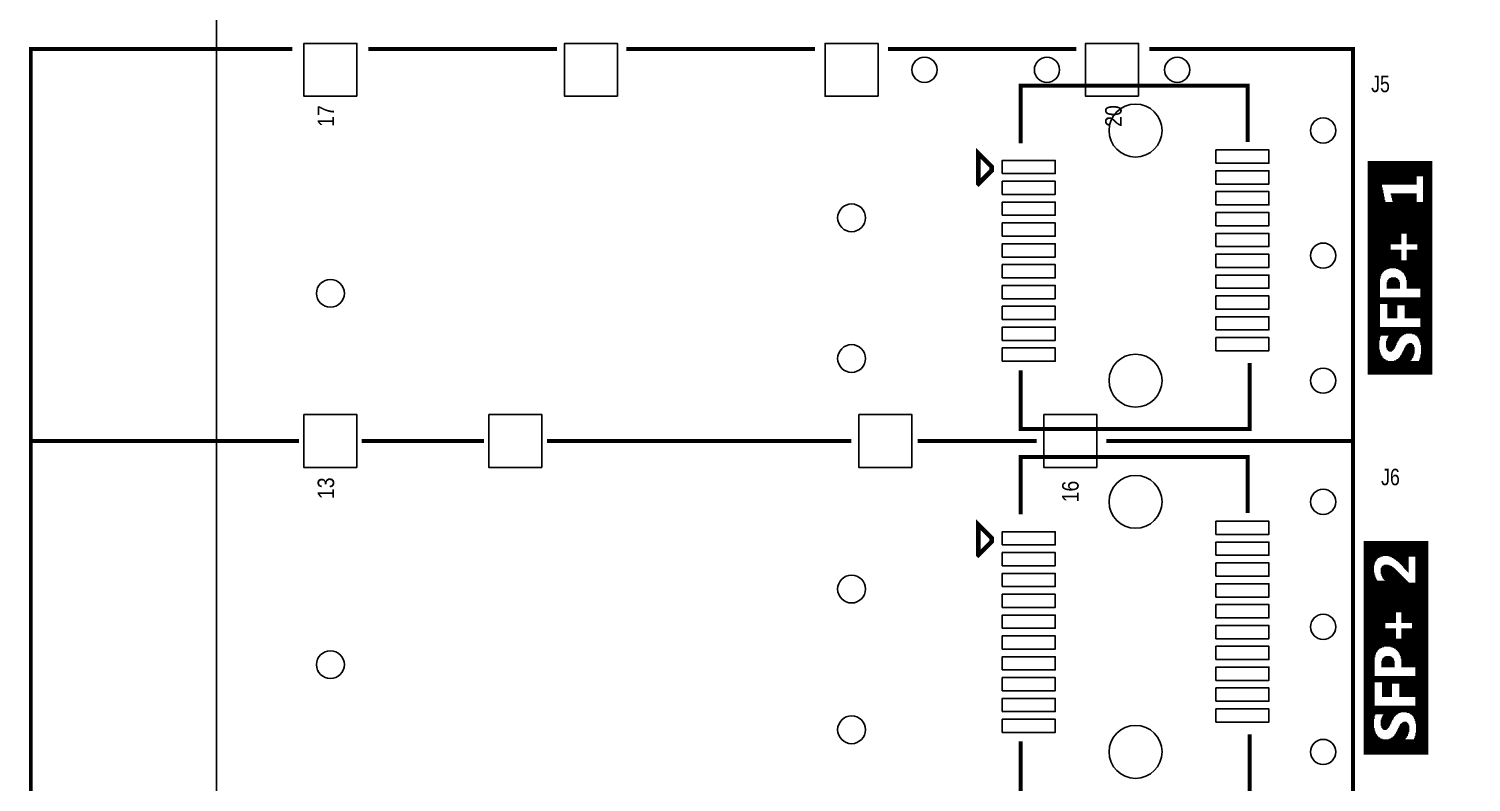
# Model space of a CAD drawing. Extents: x -7 to 215, y -4 to 107.
# Drawn here: x -7.2 to 48.2, y 50.9 to 79.8 of the extents above; entities that cross this region are included whole.
import ezdxf

# ---------------------------------------------------------------- set-up
doc = ezdxf.new("R2010")
doc.units = 0
for name, color, linetype in [('BG_OUTLINE', 3, 'CONTINUOUS'), ('MA_PEN3', 5, 'CONTINUOUS'), ('PG_SILKSCREEN_TOP', 6, 'CONTINUOUS'), ('PIN_TOP', 7, 'CONTINUOUS'), ('RD_SILKSCREEN_TOP', 8, 'CONTINUOUS')]:
    doc.layers.add(name, color=color, linetype=linetype)

msp = doc.modelspace()

# ---------------------------------------------------------------- linework, layer by layer
at = {"layer": 'BG_OUTLINE'}
msp.add_lwpolyline([(143.775938, 106.654092), (0, 106.654092), (0, 84.5312), (0, 82.086196), (0, 17.586198), (0, 0), (15.002764, 0), (15.002764, 8.255), (33.341564, 8.255), (33.341564, 0), (41.342564, 0), (41.342564, 6.4262, -1), (45.000164, 6.4262), (45.000164, -3.9878), (45.508164, -4.4958), (55.680864, -4.4958)], format="xyb", dxfattribs=at)
for points in [[(27.65552, 78.270608, 1), (26.69032, 78.270608, 1)], [(32.355536, 78.270608, 1), (31.390336, 78.270608, 1)], [(37.355526, 78.270608, 1), (36.390326, 78.270608, 1)], [(42.955464, 75.940666, 1), (41.990264, 75.940666, 1)], [(24.906224, 72.59066, 1), (23.839424, 72.59066, 1)], [(42.955464, 71.140574, 1), (41.990264, 71.140574, 1)], [(4.906264, 69.690742, 1), (3.839464, 69.690742, 1)], [(24.906224, 67.19062, 1), (23.839424, 67.19062, 1)], [(42.955464, 66.340736, 1), (41.990264, 66.340736, 1)], [(42.955464, 61.690758, 1), (41.990264, 61.690758, 1)], [(24.906224, 58.340752, 1), (23.839424, 58.340752, 1)], [(42.955464, 56.890666, 1), (41.990264, 56.890666, 1)], [(4.906264, 55.440834, 1), (3.839464, 55.440834, 1)], [(24.906224, 52.940712, 1), (23.839424, 52.940712, 1)], [(42.955464, 52.090828, 1), (41.990264, 52.090828, 1)]]:
    msp.add_lwpolyline(points, format="xyb", close=True, dxfattribs=at)
at = {"layer": 'MA_PEN3', "const_width": 0.0254}
for points in [[(44.18965, 66.567812), (44.18965, 74.772012)], [(44.21505, 66.567812), (44.21505, 74.772012)], [(44.24045, 66.567812), (44.24045, 74.772012)], [(44.26585, 66.567812), (44.26585, 74.772012)], [(44.29125, 66.567812), (44.29125, 74.772012)], [(44.31665, 66.567812), (44.31665, 74.772012)], [(44.34205, 66.567812), (44.34205, 74.772012)], [(44.36745, 66.567812), (44.36745, 74.772012)], [(44.39285, 66.567812), (44.39285, 74.772012)], [(44.41825, 66.567812), (44.41825, 74.772012)], [(44.44365, 66.567812), (44.44365, 74.772012)], [(44.46905, 66.567812), (44.46905, 74.772012)], [(44.49445, 66.567812), (44.49445, 74.772012)], [(44.51985, 66.567812), (44.51985, 74.772012)], [(44.54525, 66.567812), (44.54525, 74.772012)], [(44.57065, 66.567812), (44.57065, 74.772012)], [(44.59605, 66.567812), (44.59605, 74.772012)], [(44.62145, 66.567812), (44.62145, 74.772012)], [(44.64685, 67.888612), (44.64685, 74.772012)], [(44.67225, 70.250812), (44.67225, 74.772012)], [(44.69765, 70.352412), (44.69765, 74.772012)], [(44.72305, 70.428612), (44.72305, 74.772012)], [(44.74845, 73.857612), (44.74845, 74.772012)], [(44.77385, 73.857612), (44.77385, 74.772012)], [(44.79925, 73.857612), (44.79925, 74.772012)], [(44.82465, 73.857612), (44.82465, 74.772012)], [(44.85005, 73.857612), (44.85005, 74.772012)], [(44.87545, 73.857612), (44.87545, 74.772012)], [(44.90085, 73.857612), (44.90085, 74.772012)], [(44.92625, 73.857612), (44.92625, 74.772012)], [(44.95165, 73.857612), (44.95165, 74.772012)], [(44.97705, 73.857612), (44.97705, 74.772012)], [(45.00245, 73.857612), (45.00245, 74.772012)], [(45.02785, 73.857612), (45.02785, 74.772012)], [(45.05325, 73.857612), (45.05325, 74.772012)], [(45.07865, 73.857612), (45.07865, 74.772012)], [(45.10405, 73.857612), (45.10405, 74.772012)], [(45.12945, 73.857612), (45.12945, 74.772012)], [(45.15485, 73.857612), (45.15485, 74.772012)], [(45.18025, 73.857612), (45.18025, 74.772012)], [(45.20565, 73.857612), (45.20565, 74.772012)], [(45.23105, 73.857612), (45.23105, 74.772012)], [(45.25645, 73.857612), (45.25645, 74.772012)], [(45.28185, 73.857612), (45.28185, 74.772012)], [(45.30725, 73.857612), (45.30725, 74.772012)], [(45.33265, 73.857612), (45.33265, 74.772012)], [(45.35805, 73.857612), (45.35805, 74.772012)], [(45.38345, 73.857612), (45.38345, 74.772012)], [(45.40885, 73.857612), (45.40885, 74.772012)], [(45.43425, 73.857612), (45.43425, 74.772012)], [(45.45965, 73.857612), (45.45965, 74.772012)], [(45.48505, 73.857612), (45.48505, 74.772012)], [(45.51045, 73.857612), (45.51045, 74.772012)], [(45.53585, 73.857612), (45.53585, 74.772012)], [(45.56125, 73.857612), (45.56125, 74.772012)], [(45.58665, 73.857612), (45.58665, 74.772012)], [(45.61205, 73.857612), (45.61205, 74.772012)], [(45.63745, 73.857612), (45.63745, 74.772012)], [(45.66285, 73.857612), (45.66285, 74.772012)], [(45.68825, 73.857612), (45.68825, 74.772012)], [(45.71365, 73.857612), (45.71365, 74.772012)], [(45.73905, 73.857612), (45.73905, 74.772012)], [(45.76445, 73.857612), (45.76445, 74.772012)], [(45.78985, 73.857612), (45.78985, 74.772012)], [(45.81525, 73.857612), (45.81525, 74.772012)], [(45.84065, 73.857612), (45.84065, 74.772012)], [(45.86605, 73.857612), (45.86605, 74.772012)], [(45.89145, 73.857612), (45.89145, 74.772012)], [(45.91685, 73.857612), (45.91685, 74.772012)], [(45.94225, 73.857612), (45.94225, 74.772012)], [(45.96765, 73.857612), (45.96765, 74.772012)], [(45.99305, 73.857612), (45.99305, 74.772012)], [(46.01845, 73.857612), (46.01845, 74.772012)], [(46.04385, 73.857612), (46.04385, 74.772012)], [(46.06925, 74.187812), (46.06925, 74.772012)], [(46.09465, 74.187812), (46.09465, 74.772012)], [(46.12005, 74.187812), (46.12005, 74.772012)], [(46.14545, 74.187812), (46.14545, 74.772012)], [(46.17085, 74.187812), (46.17085, 74.772012)], [(46.19625, 74.187812), (46.19625, 74.772012)], [(46.22165, 74.187812), (46.22165, 74.772012)], [(46.24705, 74.187812), (46.24705, 74.772012)], [(46.27245, 74.187812), (46.27245, 74.772012)], [(46.29785, 74.187812), (46.29785, 74.772012)], [(46.32325, 66.567812), (46.32325, 74.772012)], [(46.34865, 66.567812), (46.34865, 74.772012)], [(46.37405, 66.567812), (46.37405, 74.772012)], [(46.39945, 66.567812), (46.39945, 74.772012)], [(46.42485, 66.567812), (46.42485, 74.772012)], [(46.45025, 66.567812), (46.45025, 74.772012)], [(46.47565, 66.567812), (46.47565, 74.772012)], [(46.50105, 66.567812), (46.50105, 74.772012)], [(46.52645, 66.567812), (46.52645, 74.772012)], [(46.55185, 66.567812), (46.55185, 74.772012)], [(46.57725, 66.567812), (46.57725, 74.772012)], [(46.60265, 66.567812), (46.60265, 74.772012)], [(46.62805, 66.567812), (46.62805, 74.772012)], [(46.65345, 66.567812), (46.65345, 74.772012)], [(44.74845, 70.454012), (44.74845, 73.756012)], [(44.77385, 70.504812), (44.77385, 73.654412)], [(44.79925, 70.530212), (44.79925, 73.527412)], [(44.82465, 70.555612), (44.82465, 73.400412)], [(44.85005, 70.581012), (44.85005, 73.273412)], [(44.87545, 70.581012), (44.87545, 73.197212)], [(44.90085, 70.606412), (44.90085, 73.197212)], [(44.92625, 70.606412), (44.92625, 73.197212)], [(44.95165, 70.631812), (44.95165, 73.197212)], [(44.97705, 70.631812), (44.97705, 73.197212)], [(45.00245, 70.631812), (45.00245, 73.197212)], [(45.02785, 70.657212), (45.02785, 73.197212)], [(45.05325, 70.657212), (45.05325, 73.197212)], [(45.07865, 73.451212), (45.07865, 73.527412)], [(45.07865, 71.571612), (45.07865, 73.197212)], [(45.10405, 73.349612), (45.10405, 73.527412)], [(45.10405, 71.571612), (45.10405, 73.197212)], [(45.12945, 73.248012), (45.12945, 73.527412)], [(45.12945, 71.571612), (45.12945, 73.197212)], [(45.15485, 71.571612), (45.15485, 73.527412)], [(45.18025, 71.571612), (45.18025, 73.527412)], [(45.20565, 71.571612), (45.20565, 73.527412)], [(45.23105, 71.571612), (45.23105, 73.527412)], [(45.25645, 71.571612), (45.25645, 73.527412)], [(45.28185, 71.571612), (45.28185, 73.527412)], [(45.30725, 71.571612), (45.30725, 73.527412)], [(45.33265, 71.571612), (45.33265, 73.527412)], [(45.35805, 71.571612), (45.35805, 73.527412)], [(45.38345, 71.571612), (45.38345, 73.527412)], [(45.40885, 71.571612), (45.40885, 73.527412)], [(45.43425, 71.571612), (45.43425, 73.527412)], [(45.45965, 71.571612), (45.45965, 73.527412)], [(45.48505, 71.978012), (45.48505, 73.527412)], [(45.51045, 71.978012), (45.51045, 73.527412)], [(45.53585, 71.978012), (45.53585, 73.527412)], [(45.56125, 71.978012), (45.56125, 73.527412)], [(45.58665, 71.978012), (45.58665, 73.527412)], [(45.61205, 71.978012), (45.61205, 73.527412)], [(45.63745, 71.978012), (45.63745, 73.527412)], [(45.66285, 71.978012), (45.66285, 73.527412)], [(45.68825, 71.571612), (45.68825, 73.527412)], [(45.71365, 71.571612), (45.71365, 73.527412)], [(45.73905, 71.571612), (45.73905, 73.527412)], [(45.76445, 71.571612), (45.76445, 73.527412)], [(45.78985, 71.571612), (45.78985, 73.527412)], [(45.81525, 71.571612), (45.81525, 73.527412)], [(45.84065, 71.571612), (45.84065, 73.527412)], [(45.86605, 71.571612), (45.86605, 73.527412)], [(45.89145, 71.571612), (45.89145, 73.527412)], [(45.91685, 71.571612), (45.91685, 73.527412)], [(45.94225, 71.571612), (45.94225, 73.527412)], [(45.96765, 71.571612), (45.96765, 73.527412)], [(45.99305, 71.571612), (45.99305, 73.527412)], [(46.01845, 71.571612), (46.01845, 73.527412)], [(46.04385, 71.571612), (46.04385, 73.527412)], [(46.06925, 71.571612), (46.06925, 73.197212)], [(46.09465, 69.869812), (46.09465, 73.197212)], [(46.12005, 69.869812), (46.12005, 73.197212)], [(46.14545, 69.869812), (46.14545, 73.197212)], [(46.17085, 69.869812), (46.17085, 73.197212)], [(46.19625, 69.869812), (46.19625, 73.197212)], [(46.22165, 67.710812), (46.22165, 73.197212)], [(46.24705, 66.567812), (46.24705, 73.197212)], [(46.27245, 66.567812), (46.27245, 73.197212)], [(46.29785, 66.567812), (46.29785, 73.197212)], [(45.07865, 70.657212), (45.07865, 71.368412)], [(45.10405, 70.657212), (45.10405, 71.368412)], [(45.12945, 70.657212), (45.12945, 71.368412)], [(45.15485, 70.657212), (45.15485, 71.368412)], [(45.18025, 70.657212), (45.18025, 71.368412)], [(45.20565, 70.657212), (45.20565, 71.368412)], [(45.23105, 70.657212), (45.23105, 71.368412)], [(45.25645, 70.657212), (45.25645, 71.368412)], [(45.28185, 70.631812), (45.28185, 71.368412)], [(45.30725, 70.631812), (45.30725, 71.368412)], [(45.33265, 70.631812), (45.33265, 71.368412)], [(45.35805, 70.606412), (45.35805, 71.368412)], [(45.38345, 70.606412), (45.38345, 71.368412)], [(45.40885, 70.581012), (45.40885, 71.368412)], [(45.43425, 70.581012), (45.43425, 71.368412)], [(45.45965, 70.555612), (45.45965, 71.368412)], [(45.48505, 70.530212), (45.48505, 70.962012)], [(45.51045, 70.504812), (45.51045, 70.962012)], [(45.53585, 70.479412), (45.53585, 70.962012)], [(45.56125, 70.454012), (45.56125, 70.962012)], [(45.58665, 70.403212), (45.58665, 70.962012)], [(45.61205, 70.352412), (45.61205, 70.962012)], [(45.63745, 70.301612), (45.63745, 70.962012)], [(45.66285, 70.200012), (45.66285, 70.962012)], [(45.68825, 69.869812), (45.68825, 71.368412)], [(45.71365, 69.869812), (45.71365, 71.368412)], [(45.73905, 69.869812), (45.73905, 71.368412)], [(45.76445, 69.869812), (45.76445, 71.368412)], [(45.78985, 69.869812), (45.78985, 71.368412)], [(45.81525, 69.869812), (45.81525, 71.368412)], [(45.84065, 69.869812), (45.84065, 71.368412)], [(45.86605, 69.869812), (45.86605, 71.368412)], [(45.89145, 69.869812), (45.89145, 71.368412)], [(45.91685, 69.869812), (45.91685, 71.368412)], [(45.94225, 69.869812), (45.94225, 71.368412)], [(45.96765, 69.869812), (45.96765, 71.368412)], [(45.99305, 69.869812), (45.99305, 71.368412)], [(46.01845, 69.869812), (46.01845, 71.368412)], [(46.04385, 69.869812), (46.04385, 71.368412)], [(46.06925, 69.869812), (46.06925, 71.368412)], [(45.07865, 69.869812), (45.07865, 70.301612)], [(45.10405, 69.869812), (45.10405, 70.301612)], [(45.12945, 69.869812), (45.12945, 70.301612)], [(45.15485, 69.869812), (45.15485, 70.301612)], [(45.18025, 69.869812), (45.18025, 70.301612)], [(45.20565, 69.869812), (45.20565, 70.301612)], [(45.23105, 69.869812), (45.23105, 70.301612)], [(45.25645, 69.869812), (45.25645, 70.301612)], [(44.92625, 69.869812), (44.92625, 70.123812)], [(44.95165, 69.869812), (44.95165, 70.200012)], [(44.97705, 69.869812), (44.97705, 70.225412)], [(45.00245, 69.869812), (45.00245, 70.250812)], [(45.02785, 69.869812), (45.02785, 70.276212)], [(45.05325, 69.869812), (45.05325, 70.276212)], [(45.28185, 69.869812), (45.28185, 70.276212)], [(45.30725, 69.869812), (45.30725, 70.276212)], [(45.33265, 69.869812), (45.33265, 70.250812)], [(45.35805, 69.869812), (45.35805, 70.225412)], [(45.38345, 69.869812), (45.38345, 70.200012)], [(45.40885, 69.869812), (45.40885, 70.123812)], [(44.67225, 69.285612), (44.67225, 69.539612)], [(44.69765, 69.285612), (44.69765, 69.539612)], [(44.72305, 69.285612), (44.72305, 69.539612)], [(44.74845, 69.285612), (44.74845, 69.539612)], [(44.77385, 69.285612), (44.77385, 69.539612)], [(44.79925, 69.285612), (44.79925, 69.539612)], [(44.82465, 69.285612), (44.82465, 69.539612)], [(44.85005, 69.285612), (44.85005, 69.539612)], [(44.87545, 69.285612), (44.87545, 69.539612)], [(44.90085, 69.285612), (44.90085, 69.539612)], [(44.92625, 69.285612), (44.92625, 69.539612)], [(44.95165, 68.726812), (44.95165, 69.539612)], [(44.97705, 68.726812), (44.97705, 69.539612)], [(45.00245, 68.726812), (45.00245, 69.539612)], [(45.02785, 68.726812), (45.02785, 69.539612)], [(45.05325, 68.726812), (45.05325, 69.539612)], [(45.07865, 68.726812), (45.07865, 69.539612)], [(45.10405, 68.726812), (45.10405, 69.539612)], [(45.12945, 68.726812), (45.12945, 69.539612)], [(45.15485, 68.726812), (45.15485, 69.539612)], [(45.18025, 68.726812), (45.18025, 69.539612)], [(45.20565, 68.726812), (45.20565, 69.539612)], [(45.23105, 68.726812), (45.23105, 69.539612)], [(45.25645, 68.726812), (45.25645, 69.539612)], [(45.28185, 68.726812), (45.28185, 69.539612)], [(45.30725, 68.726812), (45.30725, 69.539612)], [(45.33265, 69.234812), (45.33265, 69.539612)], [(45.35805, 69.234812), (45.35805, 69.539612)], [(45.38345, 69.234812), (45.38345, 69.539612)], [(45.40885, 69.234812), (45.40885, 69.539612)], [(45.43425, 69.234812), (45.43425, 69.539612)], [(45.45965, 69.234812), (45.45965, 69.539612)], [(45.48505, 69.234812), (45.48505, 69.539612)], [(45.51045, 69.234812), (45.51045, 69.539612)], [(45.53585, 69.234812), (45.53585, 69.539612)], [(45.56125, 69.234812), (45.56125, 69.539612)], [(45.58665, 69.234812), (45.58665, 69.539612)], [(45.61205, 68.726812), (45.61205, 69.539612)], [(45.63745, 68.726812), (45.63745, 69.539612)], [(45.66285, 68.726812), (45.66285, 69.539612)], [(45.68825, 68.726812), (45.68825, 69.539612)], [(45.71365, 68.726812), (45.71365, 69.539612)], [(45.73905, 68.726812), (45.73905, 69.539612)], [(45.76445, 68.726812), (45.76445, 69.539612)], [(45.78985, 68.726812), (45.78985, 69.539612)], [(45.81525, 68.726812), (45.81525, 69.539612)], [(45.84065, 68.726812), (45.84065, 69.539612)], [(45.86605, 68.726812), (45.86605, 69.539612)], [(45.89145, 68.726812), (45.89145, 69.539612)], [(45.91685, 68.726812), (45.91685, 69.539612)], [(45.94225, 68.726812), (45.94225, 69.539612)], [(45.96765, 68.726812), (45.96765, 69.539612)], [(45.99305, 68.726812), (45.99305, 69.539612)], [(46.01845, 68.726812), (46.01845, 69.539612)], [(46.04385, 68.726812), (46.04385, 69.539612)], [(46.06925, 68.726812), (46.06925, 69.539612)], [(46.09465, 68.726812), (46.09465, 69.539612)], [(46.12005, 68.726812), (46.12005, 69.539612)], [(46.14545, 68.726812), (46.14545, 69.539612)], [(46.17085, 68.726812), (46.17085, 69.539612)], [(46.19625, 68.726812), (46.19625, 69.539612)], [(44.67225, 68.015612), (44.67225, 68.396612)], [(44.69765, 68.066412), (44.69765, 68.396612)], [(44.72305, 68.066412), (44.72305, 68.396612)], [(44.74845, 68.066412), (44.74845, 68.396612)], [(44.77385, 68.066412), (44.77385, 68.396612)], [(44.79925, 68.066412), (44.79925, 68.396612)], [(44.82465, 68.066412), (44.82465, 68.396612)], [(44.85005, 68.066412), (44.85005, 68.396612)], [(44.87545, 68.066412), (44.87545, 68.396612)], [(44.90085, 68.066412), (44.90085, 68.396612)], [(44.92625, 68.066412), (44.92625, 68.396612)], [(44.95165, 68.066412), (44.95165, 68.396612)], [(44.97705, 68.066412), (44.97705, 68.396612)], [(45.00245, 67.456812), (45.00245, 68.396612)], [(45.02785, 67.456812), (45.02785, 68.396612)], [(45.05325, 67.456812), (45.05325, 68.396612)], [(45.07865, 67.456812), (45.07865, 68.396612)], [(45.10405, 67.456812), (45.10405, 68.396612)], [(45.12945, 67.482212), (45.12945, 68.396612)], [(45.15485, 67.507612), (45.15485, 68.396612)], [(45.18025, 67.533012), (45.18025, 68.396612)], [(45.20565, 67.558412), (45.20565, 68.396612)], [(45.23105, 67.609212), (45.23105, 68.396612)], [(45.25645, 67.660012), (45.25645, 68.396612)], [(45.28185, 67.710812), (45.28185, 68.396612)], [(45.30725, 67.787012), (45.30725, 68.396612)], [(45.33265, 67.837812), (45.33265, 68.396612)], [(45.35805, 67.863212), (45.35805, 68.396612)], [(45.38345, 67.914012), (45.38345, 68.396612)], [(45.40885, 67.964812), (45.40885, 68.396612)], [(45.43425, 67.990212), (45.43425, 68.396612)], [(45.45965, 68.015612), (45.45965, 68.396612)], [(45.48505, 68.041012), (45.48505, 68.396612)], [(45.51045, 68.066412), (45.51045, 68.396612)], [(45.53585, 68.066412), (45.53585, 68.396612)], [(45.56125, 68.091812), (45.56125, 68.396612)], [(45.58665, 68.117212), (45.58665, 68.396612)], [(45.61205, 68.117212), (45.61205, 68.396612)], [(45.63745, 68.117212), (45.63745, 68.396612)], [(45.66285, 68.142612), (45.66285, 68.396612)], [(45.68825, 68.142612), (45.68825, 68.396612)], [(45.71365, 68.142612), (45.71365, 68.396612)], [(45.73905, 68.142612), (45.73905, 68.396612)], [(45.76445, 68.142612), (45.76445, 68.396612)], [(45.78985, 68.142612), (45.78985, 68.396612)], [(45.81525, 68.142612), (45.81525, 68.396612)], [(45.84065, 68.142612), (45.84065, 68.396612)], [(45.86605, 68.142612), (45.86605, 68.396612)], [(45.89145, 68.117212), (45.89145, 68.396612)], [(45.91685, 68.117212), (45.91685, 68.396612)], [(45.94225, 68.117212), (45.94225, 68.396612)], [(45.96765, 68.117212), (45.96765, 68.396612)], [(45.99305, 68.091812), (45.99305, 68.396612)], [(46.01845, 68.066412), (46.01845, 68.396612)], [(46.04385, 68.066412), (46.04385, 68.396612)], [(46.06925, 68.041012), (46.06925, 68.396612)], [(46.09465, 68.015612), (46.09465, 68.396612)], [(46.12005, 67.990212), (46.12005, 68.396612)], [(46.14545, 67.939412), (46.14545, 68.396612)], [(46.17085, 67.888612), (46.17085, 68.396612)], [(46.19625, 67.812412), (46.19625, 68.396612)], [(44.64685, 66.567812), (44.64685, 67.533012)], [(44.90085, 67.609212), (44.90085, 67.863212)], [(44.92625, 67.533012), (44.92625, 67.939412)], [(44.95165, 67.507612), (44.95165, 67.990212)], [(44.97705, 67.482212), (44.97705, 68.041012)], [(45.56125, 66.567812), (45.56125, 67.533012)], [(45.58665, 66.567812), (45.58665, 67.583812)], [(45.61205, 66.567812), (45.61205, 67.634612)], [(45.63745, 66.567812), (45.63745, 67.685412)], [(45.66285, 66.567812), (45.66285, 67.710812)], [(45.68825, 66.567812), (45.68825, 67.736212)], [(45.71365, 66.567812), (45.71365, 67.761612)], [(45.73905, 66.567812), (45.73905, 67.761612)], [(45.76445, 66.567812), (45.76445, 67.787012)], [(45.78985, 66.567812), (45.78985, 67.787012)], [(45.81525, 66.567812), (45.81525, 67.787012)], [(45.84065, 67.126612), (45.84065, 67.787012)], [(45.86605, 67.152012), (45.86605, 67.787012)], [(45.89145, 67.202812), (45.89145, 67.761612)], [(45.91685, 67.228212), (45.91685, 67.736212)], [(45.94225, 67.304412), (45.94225, 67.710812)], [(45.96765, 67.380612), (45.96765, 67.634612)], [(44.67225, 66.567812), (44.67225, 67.431412)], [(44.69765, 66.567812), (44.69765, 67.355212)], [(44.72305, 66.567812), (44.72305, 67.304412)], [(44.74845, 66.567812), (44.74845, 67.279012)], [(44.77385, 66.567812), (44.77385, 67.228212)], [(44.79925, 66.567812), (44.79925, 67.202812)], [(44.82465, 66.567812), (44.82465, 67.177412)], [(44.85005, 66.567812), (44.85005, 67.177412)], [(44.87545, 66.567812), (44.87545, 67.152012)], [(44.90085, 66.567812), (44.90085, 67.126612)], [(44.92625, 66.567812), (44.92625, 67.126612)], [(44.95165, 66.567812), (44.95165, 67.126612)], [(44.97705, 66.567812), (44.97705, 67.101212)], [(45.00245, 66.567812), (45.00245, 67.101212)], [(45.02785, 66.567812), (45.02785, 67.101212)], [(45.05325, 66.567812), (45.05325, 67.101212)], [(45.07865, 66.567812), (45.07865, 67.101212)], [(45.10405, 66.567812), (45.10405, 67.101212)], [(45.12945, 66.567812), (45.12945, 67.101212)], [(45.15485, 66.567812), (45.15485, 67.101212)], [(45.18025, 66.567812), (45.18025, 67.101212)], [(45.20565, 66.567812), (45.20565, 67.126612)], [(45.23105, 66.567812), (45.23105, 67.126612)], [(45.25645, 66.567812), (45.25645, 67.126612)], [(45.28185, 66.567812), (45.28185, 67.152012)], [(45.30725, 66.567812), (45.30725, 67.177412)], [(45.33265, 66.567812), (45.33265, 67.177412)], [(45.35805, 66.567812), (45.35805, 67.202812)], [(45.38345, 66.567812), (45.38345, 67.228212)], [(45.40885, 66.567812), (45.40885, 67.253612)], [(45.43425, 66.567812), (45.43425, 67.304412)], [(45.45965, 66.567812), (45.45965, 67.329812)], [(45.48505, 66.567812), (45.48505, 67.380612)], [(45.51045, 66.567812), (45.51045, 67.431412)], [(45.53585, 66.567812), (45.53585, 67.482212)], [(45.84065, 66.567812), (45.84065, 67.101212)], [(45.86605, 66.567812), (45.86605, 67.101212)], [(45.89145, 66.567812), (45.89145, 67.101212)], [(45.91685, 66.567812), (45.91685, 67.101212)], [(45.94225, 66.567812), (45.94225, 67.101212)], [(45.96765, 66.567812), (45.96765, 67.101212)], [(45.99305, 66.567812), (45.99305, 67.101212)], [(46.01845, 66.567812), (46.01845, 67.101212)], [(46.04385, 66.567812), (46.04385, 67.101212)], [(46.06925, 66.567812), (46.06925, 67.101212)], [(46.09465, 66.567812), (46.09465, 67.101212)], [(46.12005, 66.567812), (46.12005, 67.101212)], [(46.14545, 66.567812), (46.14545, 67.101212)], [(46.17085, 66.567812), (46.17085, 67.152012)], [(46.19625, 66.567812), (46.19625, 67.228212)], [(46.22165, 66.567812), (46.22165, 67.355212)], [(44.03725, 51.988212), (44.03725, 60.192412)], [(44.06265, 51.988212), (44.06265, 60.192412)], [(44.08805, 51.988212), (44.08805, 60.192412)], [(44.11345, 51.988212), (44.11345, 60.192412)], [(44.13885, 51.988212), (44.13885, 60.192412)], [(44.16425, 51.988212), (44.16425, 60.192412)], [(44.18965, 51.988212), (44.18965, 60.192412)], [(44.21505, 51.988212), (44.21505, 60.192412)], [(44.24045, 51.988212), (44.24045, 60.192412)], [(44.26585, 51.988212), (44.26585, 60.192412)], [(44.29125, 51.988212), (44.29125, 60.192412)], [(44.31665, 51.988212), (44.31665, 60.192412)], [(44.34205, 51.988212), (44.34205, 60.192412)], [(44.36745, 51.988212), (44.36745, 60.192412)], [(44.39285, 51.988212), (44.39285, 60.192412)], [(44.41825, 51.988212), (44.41825, 60.192412)], [(44.44365, 59.252612), (44.44365, 60.192412)], [(44.46905, 59.354212), (44.46905, 60.192412)], [(44.49445, 59.405012), (44.49445, 60.192412)], [(44.51985, 59.430412), (44.51985, 60.192412)], [(44.54525, 59.481212), (44.54525, 60.192412)], [(44.57065, 59.506612), (44.57065, 60.192412)], [(44.59605, 59.532012), (44.59605, 60.192412)], [(44.62145, 59.532012), (44.62145, 60.192412)], [(44.64685, 59.557412), (44.64685, 60.192412)], [(44.67225, 59.557412), (44.67225, 60.192412)], [(44.69765, 59.582812), (44.69765, 60.192412)], [(44.72305, 59.582812), (44.72305, 60.192412)], [(44.74845, 59.582812), (44.74845, 60.192412)], [(44.77385, 59.608212), (44.77385, 60.192412)], [(44.79925, 59.608212), (44.79925, 60.192412)], [(44.82465, 59.608212), (44.82465, 60.192412)], [(44.85005, 59.608212), (44.85005, 60.192412)], [(44.87545, 59.608212), (44.87545, 60.192412)], [(44.90085, 59.608212), (44.90085, 60.192412)], [(44.92625, 59.608212), (44.92625, 60.192412)], [(44.95165, 59.608212), (44.95165, 60.192412)], [(44.97705, 59.608212), (44.97705, 60.192412)], [(45.00245, 59.582812), (45.00245, 60.192412)], [(45.02785, 59.582812), (45.02785, 60.192412)], [(45.05325, 59.582812), (45.05325, 60.192412)], [(45.07865, 59.557412), (45.07865, 60.192412)], [(45.10405, 59.557412), (45.10405, 60.192412)], [(45.12945, 59.532012), (45.12945, 60.192412)], [(45.15485, 59.532012), (45.15485, 60.192412)], [(45.18025, 59.506612), (45.18025, 60.192412)], [(45.20565, 59.481212), (45.20565, 60.192412)], [(45.23105, 59.481212), (45.23105, 60.192412)], [(45.25645, 59.455812), (45.25645, 60.192412)], [(45.28185, 59.430412), (45.28185, 60.192412)], [(45.30725, 59.405012), (45.30725, 60.192412)], [(45.33265, 59.405012), (45.33265, 60.192412)], [(45.35805, 59.379612), (45.35805, 60.192412)], [(45.38345, 59.354212), (45.38345, 60.192412)], [(45.40885, 59.328812), (45.40885, 60.192412)], [(45.43425, 59.303412), (45.43425, 60.192412)], [(45.45965, 59.278012), (45.45965, 60.192412)], [(45.48505, 59.252612), (45.48505, 60.192412)], [(45.51045, 59.227212), (45.51045, 60.192412)], [(45.53585, 59.201812), (45.53585, 60.192412)], [(45.56125, 59.151012), (45.56125, 60.192412)], [(45.58665, 59.125612), (45.58665, 60.192412)], [(45.61205, 59.100212), (45.61205, 60.192412)], [(45.63745, 59.074812), (45.63745, 60.192412)], [(45.66285, 59.049412), (45.66285, 60.192412)], [(45.68825, 59.024012), (45.68825, 60.192412)], [(45.71365, 58.998612), (45.71365, 60.192412)], [(45.73905, 58.973212), (45.73905, 60.192412)], [(45.76445, 59.582812), (45.76445, 60.192412)], [(45.78985, 59.582812), (45.78985, 60.192412)], [(45.81525, 59.582812), (45.81525, 60.192412)], [(45.84065, 59.582812), (45.84065, 60.192412)], [(45.86605, 59.582812), (45.86605, 60.192412)], [(45.89145, 59.582812), (45.89145, 60.192412)], [(45.91685, 59.582812), (45.91685, 60.192412)], [(45.94225, 59.582812), (45.94225, 60.192412)], [(45.96765, 59.582812), (45.96765, 60.192412)], [(45.99305, 59.582812), (45.99305, 60.192412)], [(46.01845, 53.182012), (46.01845, 60.192412)], [(46.04385, 51.988212), (46.04385, 60.192412)], [(46.06925, 51.988212), (46.06925, 60.192412)], [(46.09465, 51.988212), (46.09465, 60.192412)], [(46.12005, 51.988212), (46.12005, 60.192412)], [(46.14545, 51.988212), (46.14545, 60.192412)], [(46.17085, 51.988212), (46.17085, 60.192412)], [(46.19625, 51.988212), (46.19625, 60.192412)], [(46.22165, 51.988212), (46.22165, 60.192412)], [(46.24705, 51.988212), (46.24705, 60.192412)], [(46.27245, 51.988212), (46.27245, 60.192412)], [(46.29785, 51.988212), (46.29785, 60.192412)], [(46.32325, 51.988212), (46.32325, 60.192412)], [(46.34865, 51.988212), (46.34865, 60.192412)], [(46.37405, 51.988212), (46.37405, 60.192412)], [(46.39945, 51.988212), (46.39945, 60.192412)], [(46.42485, 51.988212), (46.42485, 60.192412)], [(46.45025, 51.988212), (46.45025, 60.192412)], [(46.47565, 51.988212), (46.47565, 60.192412)], [(46.50105, 51.988212), (46.50105, 60.192412)], [(44.74845, 58.795412), (44.74845, 59.227212)], [(44.77385, 58.744612), (44.77385, 59.252612)], [(44.79925, 58.719212), (44.79925, 59.252612)], [(44.82465, 58.693812), (44.82465, 59.278012)], [(44.85005, 56.128412), (44.85005, 59.278012)], [(44.87545, 57.042812), (44.87545, 59.278012)], [(44.90085, 57.042812), (44.90085, 59.278012)], [(44.92625, 57.042812), (44.92625, 59.278012)], [(44.95165, 57.042812), (44.95165, 59.278012)], [(44.97705, 57.042812), (44.97705, 59.278012)], [(45.00245, 57.042812), (45.00245, 59.252612)], [(45.02785, 57.042812), (45.02785, 59.252612)], [(45.05325, 57.042812), (45.05325, 59.252612)], [(45.07865, 57.042812), (45.07865, 59.227212)], [(45.10405, 57.042812), (45.10405, 59.227212)], [(44.44365, 53.359812), (44.44365, 58.973212)], [(44.46905, 55.722012), (44.46905, 58.871612)], [(44.49445, 55.823612), (44.49445, 58.795412)], [(44.51985, 55.899812), (44.51985, 58.744612)], [(44.54525, 55.925212), (44.54525, 58.693812)], [(44.57065, 55.976012), (44.57065, 58.668412)], [(44.59605, 56.001412), (44.59605, 58.668412)], [(44.62145, 56.026812), (44.62145, 58.668412)], [(44.64685, 56.052212), (44.64685, 58.668412)], [(44.67225, 56.052212), (44.67225, 58.668412)], [(44.69765, 58.922412), (44.69765, 59.151012)], [(44.69765, 56.077612), (44.69765, 58.668412)], [(44.72305, 58.846212), (44.72305, 59.201812)], [(44.72305, 56.077612), (44.72305, 58.668412)], [(44.74845, 56.103012), (44.74845, 58.668412)], [(44.77385, 56.103012), (44.77385, 58.668412)], [(44.79925, 56.103012), (44.79925, 58.668412)], [(44.82465, 56.128412), (44.82465, 58.668412)], [(45.12945, 57.042812), (45.12945, 59.201812)], [(45.15485, 57.042812), (45.15485, 59.176412)], [(45.18025, 57.042812), (45.18025, 59.176412)], [(45.20565, 57.042812), (45.20565, 59.151012)], [(45.23105, 57.042812), (45.23105, 59.125612)], [(45.25645, 57.042812), (45.25645, 59.100212)], [(45.28185, 57.449212), (45.28185, 59.074812)], [(45.30725, 57.449212), (45.30725, 59.049412)], [(45.33265, 57.449212), (45.33265, 59.024012)], [(45.35805, 57.449212), (45.35805, 58.998612)], [(45.38345, 57.449212), (45.38345, 58.973212)], [(45.40885, 57.449212), (45.40885, 58.947812)], [(45.43425, 57.449212), (45.43425, 58.922412)], [(45.45965, 57.449212), (45.45965, 58.897012)], [(45.48505, 57.042812), (45.48505, 58.871612)], [(45.51045, 57.042812), (45.51045, 58.846212)], [(45.53585, 57.042812), (45.53585, 58.820812)], [(45.56125, 57.042812), (45.56125, 58.795412)], [(45.58665, 57.042812), (45.58665, 58.770012)], [(45.61205, 57.042812), (45.61205, 58.744612)], [(45.63745, 57.042812), (45.63745, 58.719212)], [(45.66285, 57.042812), (45.66285, 58.693812)], [(45.68825, 57.042812), (45.68825, 58.668412)], [(45.71365, 57.042812), (45.71365, 58.643012)], [(45.73905, 57.042812), (45.73905, 58.617612)], [(45.76445, 57.042812), (45.76445, 58.592212)], [(45.78985, 57.042812), (45.78985, 58.592212)], [(45.81525, 57.042812), (45.81525, 58.592212)], [(45.84065, 57.042812), (45.84065, 58.592212)], [(45.86605, 57.042812), (45.86605, 58.592212)], [(45.89145, 55.341012), (45.89145, 58.592212)], [(45.91685, 55.341012), (45.91685, 58.592212)], [(45.94225, 55.341012), (45.94225, 58.592212)], [(45.96765, 55.341012), (45.96765, 58.592212)], [(45.99305, 55.341012), (45.99305, 58.592212)], [(44.87545, 56.128412), (44.87545, 56.839612)], [(44.90085, 56.128412), (44.90085, 56.839612)], [(44.92625, 56.128412), (44.92625, 56.839612)], [(44.95165, 56.128412), (44.95165, 56.839612)], [(44.97705, 56.128412), (44.97705, 56.839612)], [(45.00245, 56.128412), (45.00245, 56.839612)], [(45.02785, 56.128412), (45.02785, 56.839612)], [(45.05325, 56.128412), (45.05325, 56.839612)], [(45.07865, 56.103012), (45.07865, 56.839612)], [(45.10405, 56.103012), (45.10405, 56.839612)], [(45.12945, 56.103012), (45.12945, 56.839612)], [(45.15485, 56.077612), (45.15485, 56.839612)], [(45.18025, 56.077612), (45.18025, 56.839612)], [(45.20565, 56.052212), (45.20565, 56.839612)], [(45.23105, 56.052212), (45.23105, 56.839612)], [(45.25645, 56.026812), (45.25645, 56.839612)], [(45.48505, 55.341012), (45.48505, 56.839612)], [(45.51045, 55.341012), (45.51045, 56.839612)], [(45.53585, 55.341012), (45.53585, 56.839612)], [(45.56125, 55.341012), (45.56125, 56.839612)], [(45.58665, 55.341012), (45.58665, 56.839612)], [(45.61205, 55.341012), (45.61205, 56.839612)], [(45.63745, 55.341012), (45.63745, 56.839612)], [(45.66285, 55.341012), (45.66285, 56.839612)], [(45.68825, 55.341012), (45.68825, 56.839612)], [(45.71365, 55.341012), (45.71365, 56.839612)], [(45.73905, 55.341012), (45.73905, 56.839612)], [(45.76445, 55.341012), (45.76445, 56.839612)], [(45.78985, 55.341012), (45.78985, 56.839612)], [(45.81525, 55.341012), (45.81525, 56.839612)], [(45.84065, 55.341012), (45.84065, 56.839612)], [(45.86605, 55.341012), (45.86605, 56.839612)], [(45.28185, 56.001412), (45.28185, 56.433212)], [(45.30725, 55.976012), (45.30725, 56.433212)], [(45.33265, 55.950612), (45.33265, 56.433212)], [(45.35805, 55.925212), (45.35805, 56.433212)], [(45.38345, 55.874412), (45.38345, 56.433212)], [(45.40885, 55.823612), (45.40885, 56.433212)], [(45.43425, 55.772812), (45.43425, 56.433212)], [(45.45965, 55.671212), (45.45965, 56.433212)], [(44.72305, 55.341012), (44.72305, 55.595012)], [(44.74845, 55.341012), (44.74845, 55.671212)], [(44.77385, 55.341012), (44.77385, 55.696612)], [(44.79925, 55.341012), (44.79925, 55.722012)], [(44.82465, 55.341012), (44.82465, 55.747412)], [(44.85005, 55.341012), (44.85005, 55.747412)], [(44.87545, 55.341012), (44.87545, 55.772812)], [(44.90085, 55.341012), (44.90085, 55.772812)], [(44.92625, 55.341012), (44.92625, 55.772812)], [(44.95165, 55.341012), (44.95165, 55.772812)], [(44.97705, 55.341012), (44.97705, 55.772812)], [(45.00245, 55.341012), (45.00245, 55.772812)], [(45.02785, 55.341012), (45.02785, 55.772812)], [(45.05325, 55.341012), (45.05325, 55.772812)], [(45.07865, 55.341012), (45.07865, 55.747412)], [(45.10405, 55.341012), (45.10405, 55.747412)], [(45.12945, 55.341012), (45.12945, 55.722012)], [(45.15485, 55.341012), (45.15485, 55.696612)], [(45.18025, 55.341012), (45.18025, 55.671212)], [(45.20565, 55.341012), (45.20565, 55.595012)], [(44.46905, 54.756812), (44.46905, 55.010812)], [(44.49445, 54.756812), (44.49445, 55.010812)], [(44.51985, 54.756812), (44.51985, 55.010812)], [(44.54525, 54.756812), (44.54525, 55.010812)], [(44.57065, 54.756812), (44.57065, 55.010812)], [(44.59605, 54.756812), (44.59605, 55.010812)], [(44.62145, 54.756812), (44.62145, 55.010812)], [(44.64685, 54.756812), (44.64685, 55.010812)], [(44.67225, 54.756812), (44.67225, 55.010812)], [(44.69765, 54.756812), (44.69765, 55.010812)], [(44.72305, 54.756812), (44.72305, 55.010812)], [(44.74845, 54.198012), (44.74845, 55.010812)], [(44.77385, 54.198012), (44.77385, 55.010812)], [(44.79925, 54.198012), (44.79925, 55.010812)], [(44.82465, 54.198012), (44.82465, 55.010812)], [(44.85005, 54.198012), (44.85005, 55.010812)], [(44.87545, 54.198012), (44.87545, 55.010812)], [(44.90085, 54.198012), (44.90085, 55.010812)], [(44.92625, 54.198012), (44.92625, 55.010812)], [(44.95165, 54.198012), (44.95165, 55.010812)], [(44.97705, 54.198012), (44.97705, 55.010812)], [(45.00245, 54.198012), (45.00245, 55.010812)], [(45.02785, 54.198012), (45.02785, 55.010812)], [(45.05325, 54.198012), (45.05325, 55.010812)], [(45.07865, 54.198012), (45.07865, 55.010812)], [(45.10405, 54.198012), (45.10405, 55.010812)], [(45.12945, 54.706012), (45.12945, 55.010812)], [(45.15485, 54.706012), (45.15485, 55.010812)], [(45.18025, 54.706012), (45.18025, 55.010812)], [(45.20565, 54.706012), (45.20565, 55.010812)], [(45.23105, 54.706012), (45.23105, 55.010812)], [(45.25645, 54.706012), (45.25645, 55.010812)], [(45.28185, 54.706012), (45.28185, 55.010812)], [(45.30725, 54.706012), (45.30725, 55.010812)], [(45.33265, 54.706012), (45.33265, 55.010812)], [(45.35805, 54.706012), (45.35805, 55.010812)], [(45.38345, 54.706012), (45.38345, 55.010812)], [(45.40885, 54.198012), (45.40885, 55.010812)], [(45.43425, 54.198012), (45.43425, 55.010812)], [(45.45965, 54.198012), (45.45965, 55.010812)], [(45.48505, 54.198012), (45.48505, 55.010812)], [(45.51045, 54.198012), (45.51045, 55.010812)], [(45.53585, 54.198012), (45.53585, 55.010812)], [(45.56125, 54.198012), (45.56125, 55.010812)], [(45.58665, 54.198012), (45.58665, 55.010812)], [(45.61205, 54.198012), (45.61205, 55.010812)], [(45.63745, 54.198012), (45.63745, 55.010812)], [(45.66285, 54.198012), (45.66285, 55.010812)], [(45.68825, 54.198012), (45.68825, 55.010812)], [(45.71365, 54.198012), (45.71365, 55.010812)], [(45.73905, 54.198012), (45.73905, 55.010812)], [(45.76445, 54.198012), (45.76445, 55.010812)], [(45.78985, 54.198012), (45.78985, 55.010812)], [(45.81525, 54.198012), (45.81525, 55.010812)], [(45.84065, 54.198012), (45.84065, 55.010812)], [(45.86605, 54.198012), (45.86605, 55.010812)], [(45.89145, 54.198012), (45.89145, 55.010812)], [(45.91685, 54.198012), (45.91685, 55.010812)], [(45.94225, 54.198012), (45.94225, 55.010812)], [(45.96765, 54.198012), (45.96765, 55.010812)], [(45.99305, 54.198012), (45.99305, 55.010812)], [(44.46905, 53.486812), (44.46905, 53.867812)], [(44.49445, 53.537612), (44.49445, 53.867812)], [(44.51985, 53.537612), (44.51985, 53.867812)], [(44.54525, 53.537612), (44.54525, 53.867812)], [(44.57065, 53.537612), (44.57065, 53.867812)], [(44.59605, 53.537612), (44.59605, 53.867812)], [(44.62145, 53.537612), (44.62145, 53.867812)], [(44.64685, 53.537612), (44.64685, 53.867812)], [(44.67225, 53.537612), (44.67225, 53.867812)], [(44.69765, 53.537612), (44.69765, 53.867812)], [(44.72305, 53.537612), (44.72305, 53.867812)], [(44.74845, 53.537612), (44.74845, 53.867812)], [(44.77385, 53.537612), (44.77385, 53.867812)], [(44.79925, 52.928012), (44.79925, 53.867812)], [(44.82465, 52.928012), (44.82465, 53.867812)], [(44.85005, 52.928012), (44.85005, 53.867812)], [(44.87545, 52.928012), (44.87545, 53.867812)], [(44.90085, 52.928012), (44.90085, 53.867812)], [(44.92625, 52.953412), (44.92625, 53.867812)], [(44.95165, 52.978812), (44.95165, 53.867812)], [(44.97705, 53.004212), (44.97705, 53.867812)], [(45.00245, 53.029612), (45.00245, 53.867812)], [(45.02785, 53.080412), (45.02785, 53.867812)], [(45.05325, 53.131212), (45.05325, 53.867812)], [(45.07865, 53.182012), (45.07865, 53.867812)], [(45.10405, 53.258212), (45.10405, 53.867812)], [(45.12945, 53.309012), (45.12945, 53.867812)], [(45.15485, 53.334412), (45.15485, 53.867812)], [(45.18025, 53.385212), (45.18025, 53.867812)], [(45.20565, 53.436012), (45.20565, 53.867812)], [(45.23105, 53.461412), (45.23105, 53.867812)], [(45.25645, 53.486812), (45.25645, 53.867812)], [(45.28185, 53.512212), (45.28185, 53.867812)], [(45.30725, 53.537612), (45.30725, 53.867812)], [(45.33265, 53.537612), (45.33265, 53.867812)], [(45.35805, 53.563012), (45.35805, 53.867812)], [(45.38345, 53.588412), (45.38345, 53.867812)], [(45.40885, 53.588412), (45.40885, 53.867812)], [(45.43425, 53.588412), (45.43425, 53.867812)], [(45.45965, 53.613812), (45.45965, 53.867812)], [(45.48505, 53.613812), (45.48505, 53.867812)], [(45.51045, 53.613812), (45.51045, 53.867812)], [(45.53585, 53.613812), (45.53585, 53.867812)], [(45.56125, 53.613812), (45.56125, 53.867812)], [(45.58665, 53.613812), (45.58665, 53.867812)], [(45.61205, 53.613812), (45.61205, 53.867812)], [(45.63745, 53.613812), (45.63745, 53.867812)], [(45.66285, 53.613812), (45.66285, 53.867812)], [(45.68825, 53.588412), (45.68825, 53.867812)], [(45.71365, 53.588412), (45.71365, 53.867812)], [(45.73905, 53.588412), (45.73905, 53.867812)], [(45.76445, 53.588412), (45.76445, 53.867812)], [(45.78985, 53.563012), (45.78985, 53.867812)], [(45.81525, 53.537612), (45.81525, 53.867812)], [(45.84065, 53.537612), (45.84065, 53.867812)], [(45.86605, 53.512212), (45.86605, 53.867812)], [(45.89145, 53.486812), (45.89145, 53.867812)], [(45.91685, 53.461412), (45.91685, 53.867812)], [(45.94225, 53.410612), (45.94225, 53.867812)], [(45.96765, 53.359812), (45.96765, 53.867812)], [(45.99305, 53.283612), (45.99305, 53.867812)], [(44.69765, 53.080412), (44.69765, 53.334412)], [(44.72305, 53.004212), (44.72305, 53.410612)], [(44.74845, 52.978812), (44.74845, 53.461412)], [(44.77385, 52.953412), (44.77385, 53.512212)], [(45.43425, 51.988212), (45.43425, 53.156612)], [(45.45965, 51.988212), (45.45965, 53.182012)], [(45.48505, 51.988212), (45.48505, 53.207412)], [(45.51045, 51.988212), (45.51045, 53.232812)], [(45.53585, 51.988212), (45.53585, 53.232812)], [(45.56125, 51.988212), (45.56125, 53.258212)], [(45.58665, 51.988212), (45.58665, 53.258212)], [(45.61205, 51.988212), (45.61205, 53.258212)], [(45.63745, 52.597812), (45.63745, 53.258212)], [(45.66285, 52.623212), (45.66285, 53.258212)], [(45.68825, 52.674012), (45.68825, 53.232812)], [(45.71365, 52.699412), (45.71365, 53.207412)], [(45.73905, 52.775612), (45.73905, 53.182012)], [(44.44365, 51.988212), (44.44365, 53.004212)], [(44.46905, 51.988212), (44.46905, 52.902612)], [(44.49445, 51.988212), (44.49445, 52.826412)], [(44.51985, 51.988212), (44.51985, 52.775612)], [(44.54525, 51.988212), (44.54525, 52.750212)], [(44.57065, 51.988212), (44.57065, 52.699412)], [(44.59605, 51.988212), (44.59605, 52.674012)], [(44.62145, 51.988212), (44.62145, 52.648612)], [(44.64685, 51.988212), (44.64685, 52.648612)], [(44.67225, 51.988212), (44.67225, 52.623212)], [(44.69765, 51.988212), (44.69765, 52.597812)], [(44.72305, 51.988212), (44.72305, 52.597812)], [(44.74845, 51.988212), (44.74845, 52.597812)], [(45.00245, 51.988212), (45.00245, 52.597812)], [(45.02785, 51.988212), (45.02785, 52.597812)], [(45.05325, 51.988212), (45.05325, 52.597812)], [(45.07865, 51.988212), (45.07865, 52.623212)], [(45.10405, 51.988212), (45.10405, 52.648612)], [(45.12945, 51.988212), (45.12945, 52.648612)], [(45.15485, 51.988212), (45.15485, 52.674012)], [(45.18025, 51.988212), (45.18025, 52.699412)], [(45.20565, 51.988212), (45.20565, 52.724812)], [(45.23105, 51.988212), (45.23105, 52.775612)], [(45.25645, 51.988212), (45.25645, 52.801012)], [(45.28185, 51.988212), (45.28185, 52.851812)], [(45.30725, 51.988212), (45.30725, 52.902612)], [(45.33265, 51.988212), (45.33265, 52.953412)], [(45.35805, 51.988212), (45.35805, 53.004212)], [(45.38345, 51.988212), (45.38345, 53.055012)], [(45.40885, 51.988212), (45.40885, 53.105812)], [(45.76445, 52.851812), (45.76445, 53.105812)], [(45.96765, 51.988212), (45.96765, 52.623212)], [(45.99305, 51.988212), (45.99305, 52.699412)], [(46.01845, 51.988212), (46.01845, 52.826412)], [(44.77385, 51.988212), (44.77385, 52.572412)], [(44.79925, 51.988212), (44.79925, 52.572412)], [(44.82465, 51.988212), (44.82465, 52.572412)], [(44.85005, 51.988212), (44.85005, 52.572412)], [(44.87545, 51.988212), (44.87545, 52.572412)], [(44.90085, 51.988212), (44.90085, 52.572412)], [(44.92625, 51.988212), (44.92625, 52.572412)], [(44.95165, 51.988212), (44.95165, 52.572412)], [(44.97705, 51.988212), (44.97705, 52.572412)], [(45.63745, 51.988212), (45.63745, 52.572412)], [(45.66285, 51.988212), (45.66285, 52.572412)], [(45.68825, 51.988212), (45.68825, 52.572412)], [(45.71365, 51.988212), (45.71365, 52.572412)], [(45.73905, 51.988212), (45.73905, 52.572412)], [(45.76445, 51.988212), (45.76445, 52.572412)], [(45.78985, 51.988212), (45.78985, 52.572412)], [(45.81525, 51.988212), (45.81525, 52.572412)], [(45.84065, 51.988212), (45.84065, 52.572412)], [(45.86605, 51.988212), (45.86605, 52.572412)], [(45.89145, 51.988212), (45.89145, 52.572412)], [(45.91685, 51.988212), (45.91685, 52.572412)], [(45.94225, 51.988212), (45.94225, 52.572412)]]:
    msp.add_lwpolyline(points, dxfattribs=at)
at = {"layer": 'PG_SILKSCREEN_TOP', "const_width": 0.1524}
for points in [[(-7.12724, 20.470876), (-7.12724, 79.070708), (2.90576, 79.070708)], [(5.82676, 79.070708), (13.06576, 79.070708)], [(15.73276, 79.070708), (22.97176, 79.070708)], [(25.76576, 79.070708), (33.00476, 79.070708)], [(35.79876, 79.070708), (43.622722, 79.070708), (43.622722, 20.470876), (40.75176, 20.470876)], [(30.868112, 75.455018), (30.868112, 77.664818), (39.580312, 77.664818), (39.580312, 75.505818)], [(30.868112, 66.742818), (30.868112, 64.482218), (39.656512, 64.482218), (39.656512, 67.022218)], [(-7.12724, 64.046608), (-7.101332, 64.0207), (3.15976, 64.0207)], [(5.57276, 64.0207), (10.27176, 64.0207)], [(12.68476, 64.0207), (24.36876, 64.0207)], [(26.90876, 64.0207), (31.48076, 64.0207)], [(34.14776, 64.0207), (43.54576, 64.0207)], [(30.868112, 61.20511), (30.868112, 63.41491), (39.580312, 63.41491), (39.580312, 61.25591)], [(30.868112, 52.49291), (30.868112, 50.23231), (39.656512, 50.23231), (39.656512, 52.77231)]]:
    msp.add_lwpolyline(points, dxfattribs=at)
at = {"layer": 'PG_SILKSCREEN_TOP', "const_width": 0.1778}
for points in [[(29.75102, 74.552556), (29.75102, 74.553572), (29.236924, 75.067668), (29.236924, 73.904602), (29.240988, 73.900538), (29.75102, 74.41057)], [(29.75102, 60.302648), (29.75102, 60.303664), (29.236924, 60.81776), (29.236924, 59.654694), (29.240988, 59.65063), (29.75102, 60.160662)]]:
    msp.add_lwpolyline(points, close=True, dxfattribs=at)
at = {"layer": 'PIN_TOP'}
for points in [[(5.388864, 77.254608), (3.356864, 77.254608), (3.356864, 79.286608), (5.388864, 79.286608)], [(15.388844, 77.254608), (13.356844, 77.254608), (13.356844, 79.286608), (15.388844, 79.286608)], [(25.388824, 77.254608), (23.356824, 77.254608), (23.356824, 79.286608), (25.388824, 79.286608)], [(35.388804, 77.254608), (33.356804, 77.254608), (33.356804, 79.286608), (35.388804, 79.286608)], [(30.156912, 74.286618), (30.156912, 74.794618), (32.188912, 74.794618), (32.188912, 74.286618)], [(38.356794, 74.686668), (38.356794, 75.194668), (40.388794, 75.194668), (40.388794, 74.686668)], [(38.356794, 73.886568), (38.356794, 74.394568), (40.388794, 74.394568), (40.388794, 73.886568)], [(30.156912, 73.486518), (30.156912, 73.994518), (32.188912, 73.994518), (32.188912, 73.486518)], [(30.156912, 72.686672), (30.156912, 73.194672), (32.188912, 73.194672), (32.188912, 72.686672)], [(38.356794, 73.086722), (38.356794, 73.594722), (40.388794, 73.594722), (40.388794, 73.086722)], [(38.356794, 72.286622), (38.356794, 72.794622), (40.388794, 72.794622), (40.388794, 72.286622)], [(30.156912, 71.886572), (30.156912, 72.394572), (32.188912, 72.394572), (32.188912, 71.886572)], [(38.356794, 71.486522), (38.356794, 71.994522), (40.388794, 71.994522), (40.388794, 71.486522)], [(30.156912, 71.086726), (30.156912, 71.594726), (32.188912, 71.594726), (32.188912, 71.086726)], [(38.356794, 70.686676), (38.356794, 71.194676), (40.388794, 71.194676), (40.388794, 70.686676)], [(30.156912, 70.286626), (30.156912, 70.794626), (32.188912, 70.794626), (32.188912, 70.286626)], [(38.356794, 69.886576), (38.356794, 70.394576), (40.388794, 70.394576), (40.388794, 69.886576)], [(30.156912, 69.486526), (30.156912, 69.994526), (32.188912, 69.994526), (32.188912, 69.486526)], [(38.356794, 69.08673), (38.356794, 69.59473), (40.388794, 69.59473), (40.388794, 69.08673)], [(30.156912, 68.68668), (30.156912, 69.19468), (32.188912, 69.19468), (32.188912, 68.68668)], [(38.356794, 68.28663), (38.356794, 68.79463), (40.388794, 68.79463), (40.388794, 68.28663)], [(30.156912, 67.88658), (30.156912, 68.39458), (32.188912, 68.39458), (32.188912, 67.88658)], [(30.156912, 67.086734), (30.156912, 67.594734), (32.188912, 67.594734), (32.188912, 67.086734)], [(38.356794, 67.48653), (38.356794, 67.99453), (40.388794, 67.99453), (40.388794, 67.48653)], [(5.388864, 63.0047), (3.356864, 63.0047), (3.356864, 65.0367), (5.388864, 65.0367)], [(12.488672, 63.0047), (10.456672, 63.0047), (10.456672, 65.0367), (12.488672, 65.0367)], [(26.688796, 63.0047), (24.656796, 63.0047), (24.656796, 65.0367), (26.688796, 65.0367)], [(33.788858, 63.0047), (31.756858, 63.0047), (31.756858, 65.0367), (33.788858, 65.0367)], [(38.356794, 60.43676), (38.356794, 60.94476), (40.388794, 60.94476), (40.388794, 60.43676)], [(30.156912, 60.03671), (30.156912, 60.54471), (32.188912, 60.54471), (32.188912, 60.03671)], [(38.356794, 59.63666), (38.356794, 60.14466), (40.388794, 60.14466), (40.388794, 59.63666)], [(30.156912, 59.23661), (30.156912, 59.74461), (32.188912, 59.74461), (32.188912, 59.23661)], [(38.356794, 58.836814), (38.356794, 59.344814), (40.388794, 59.344814), (40.388794, 58.836814)], [(30.156912, 58.436764), (30.156912, 58.944764), (32.188912, 58.944764), (32.188912, 58.436764)], [(30.156912, 57.636664), (30.156912, 58.144664), (32.188912, 58.144664), (32.188912, 57.636664)], [(38.356794, 58.036714), (38.356794, 58.544714), (40.388794, 58.544714), (40.388794, 58.036714)], [(38.356794, 57.236614), (38.356794, 57.744614), (40.388794, 57.744614), (40.388794, 57.236614)], [(30.156912, 56.836818), (30.156912, 57.344818), (32.188912, 57.344818), (32.188912, 56.836818)], [(30.156912, 56.036718), (30.156912, 56.544718), (32.188912, 56.544718), (32.188912, 56.036718)], [(38.356794, 56.436768), (38.356794, 56.944768), (40.388794, 56.944768), (40.388794, 56.436768)], [(38.356794, 55.636668), (38.356794, 56.144668), (40.388794, 56.144668), (40.388794, 55.636668)], [(30.156912, 55.236618), (30.156912, 55.744618), (32.188912, 55.744618), (32.188912, 55.236618)], [(30.156912, 54.436772), (30.156912, 54.944772), (32.188912, 54.944772), (32.188912, 54.436772)], [(38.356794, 54.836822), (38.356794, 55.344822), (40.388794, 55.344822), (40.388794, 54.836822)], [(38.356794, 54.036722), (38.356794, 54.544722), (40.388794, 54.544722), (40.388794, 54.036722)], [(30.156912, 53.636672), (30.156912, 54.144672), (32.188912, 54.144672), (32.188912, 53.636672)], [(38.356794, 53.236622), (38.356794, 53.744622), (40.388794, 53.744622), (40.388794, 53.236622)], [(30.156912, 52.836826), (30.156912, 53.344826), (32.188912, 53.344826), (32.188912, 52.836826)]]:
    msp.add_lwpolyline(points, close=True, dxfattribs=at)
for centre in [(35.27298, 75.940666), (35.27298, 66.340736), (35.27298, 61.690758), (35.27298, 52.090828)]:
    msp.add_circle(centre, 1.016, dxfattribs=at)

# ---------------------------------------------------------------- texts
at = {"layer": 'PG_SILKSCREEN_TOP', "width": 0.8784}
for s, p in [('17', (4.514596, 76.082906)), ('20', (34.740596, 76.082906)), ('13', (4.514596, 61.796676)), ('16', (33.089596, 61.669676))]:
    msp.add_text(s, height=0.635, rotation=90, dxfattribs=at).set_placement(p)
at = {"layer": 'RD_SILKSCREEN_TOP', "width": 0.8}
for s, p in [('J5', (44.31665, 77.413612)), ('J6', (44.69765, 62.326012))]:
    msp.add_text(s, height=0.635, dxfattribs=at).set_placement(p)

doc.saveas('drawing.dxf')
